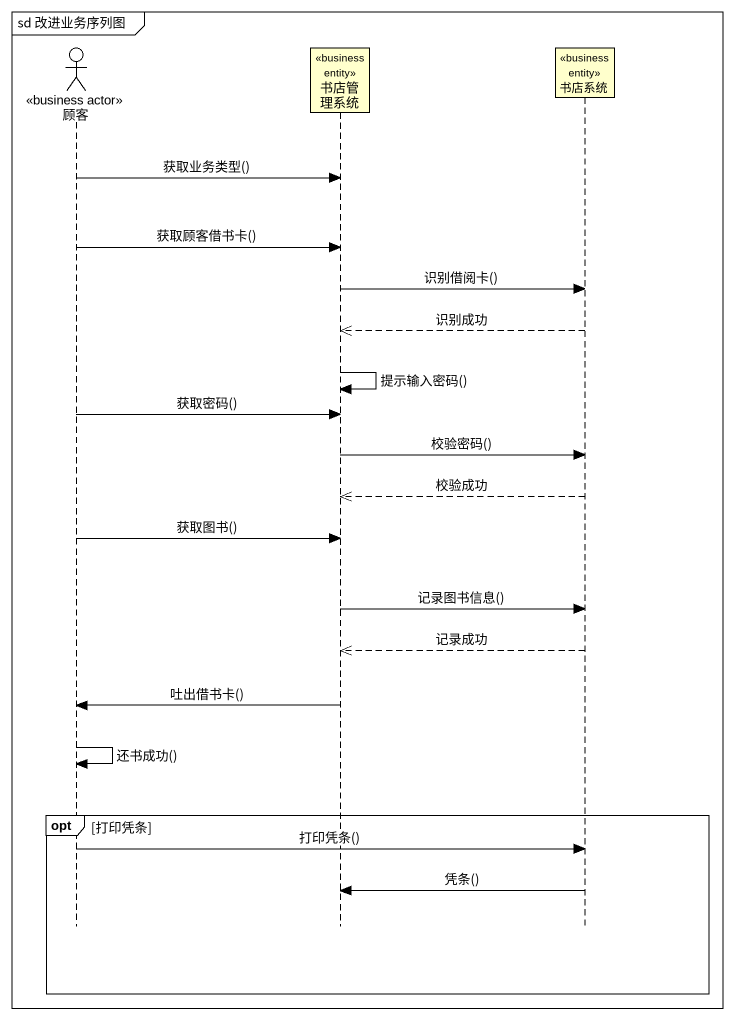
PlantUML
@startuml
mainframe sd 改进业务序列图
hide footbox
actor 顾客 <<business actor>>
participant 书店管理系统 <<business entity>>
participant 书店系统 <<business entity>>

顾客 -> 书店管理系统 : 获取业务类型()
顾客 -> 书店管理系统 : 获取顾客借书卡()
书店管理系统 -> 书店系统 : 识别借阅卡()
书店系统 -->> 书店管理系统 : 识别成功
书店管理系统 -> 书店管理系统 : 提示输入密码()
顾客 -> 书店管理系统 : 获取密码()
书店管理系统 -> 书店系统 : 校验密码()
书店系统 -->> 书店管理系统 : 校验成功
顾客 -> 书店管理系统 : 获取图书()
书店管理系统 -> 书店系统 : 记录图书信息()
书店系统 -->> 书店管理系统 : 记录成功
书店管理系统 -> 顾客 : 吐出借书卡()
顾客 -> 顾客 : 还书成功()
opt 打印凭条
  顾客 -> 书店系统 : 打印凭条()
  书店系统 -> 书店管理系统 : 凭条()
end
@enduml
